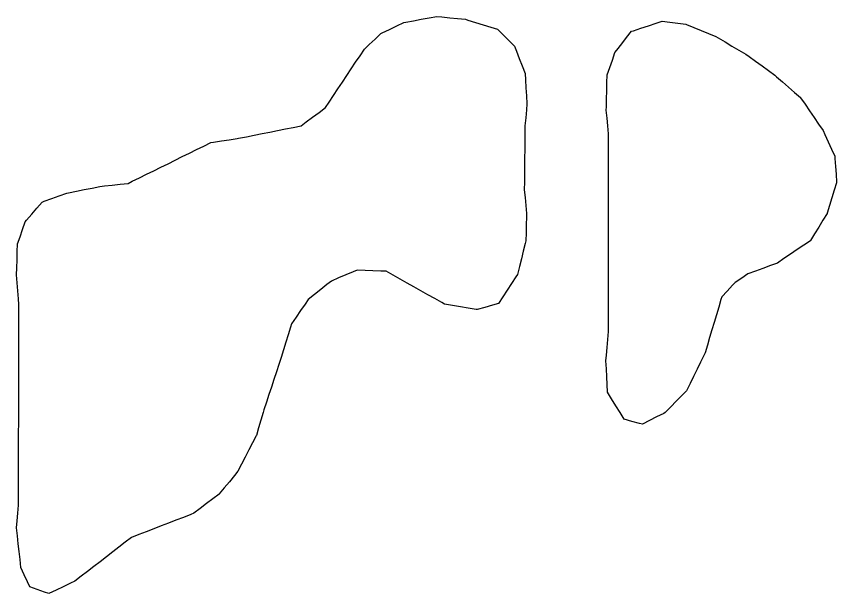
# Model space of a CAD drawing. Header units: millimetres. Extents: x 0 to 2762, y 6 to 2482.
# Drawn here: x 1163.7 to 1266.7, y 1035.7 to 1108.2 of the extents above; entities that cross this region are included whole.
import ezdxf

# ---------------------------------------------------------------- set-up
doc = ezdxf.new("R2010")
doc.units = ezdxf.units.MM
for name, color, linetype in [('ALL_HOLES', 1, 'Continuous'), ('OUTLINE_ISLAND_01_HOLE_56', 1, 'Continuous'), ('OUTLINE_ISLAND_01_HOLE_57', 1, 'Continuous')]:
    doc.layers.add(name, color=color, linetype=linetype)

msp = doc.modelspace()

# ---------------------------------------------------------------- linework, layer by layer
at = {"layer": 'ALL_HOLES'}
for points in [[(1224.1538, 1106.5759), (1224.8609, 1105.8688), (1225.5681, 1105.1617), (1226.2752, 1104.4546), (1226.5211, 1103.8267), (1226.8858, 1102.8956), (1227.2506, 1101.9645), (1227.6153, 1101.0334), (1227.6627, 1100.2155), (1227.7206, 1099.2172), (1227.7786, 1098.2189), (1227.8365, 1097.2205), (1227.7694, 1096.4426), (1227.6834, 1095.4463), (1227.5974, 1094.45), (1227.5972, 1094.4291), (1227.5867, 1093.4292), (1227.5762, 1092.4292), (1227.5657, 1091.4293), (1227.5552, 1090.4294), (1227.5448, 1089.4294), (1227.5343, 1088.4295), (1227.5238, 1087.4295), (1227.5133, 1086.4296), (1227.6069, 1085.4438), (1227.7014, 1084.4483), (1227.796, 1083.4528), (1227.7837, 1083.0159), (1227.7556, 1082.0163), (1227.7276, 1081.0167), (1227.6995, 1080.0171), (1227.6164, 1079.6794), (1227.3774, 1078.7084), (1227.1384, 1077.7373), (1226.8994, 1076.7663), (1226.6604, 1075.7953), (1226.4674, 1075.5012), (1225.9189, 1074.665), (1225.3704, 1073.8289), (1224.8218, 1072.9928), (1224.2733, 1072.1566), (1223.5229, 1071.9362), (1222.5634, 1071.6543), (1221.604, 1071.3724), (1221.4497, 1071.3979), (1220.463, 1071.5604), (1219.4763, 1071.723), (1218.4896, 1071.8856), (1217.5029, 1072.0482), (1217.1364, 1072.2545), (1216.265, 1072.7451), (1215.3936, 1073.2357), (1214.5222, 1073.7263), (1213.6508, 1074.2168), (1212.7794, 1074.7074), (1211.908, 1075.198), (1211.0366, 1075.6886), (1210.1652, 1076.1791), (1209.497, 1076.2053), (1208.4977, 1076.2444), (1207.4985, 1076.2835), (1206.4993, 1076.3226), (1206.0266, 1076.1216), (1205.1064, 1075.7302), (1204.1861, 1075.3388), (1203.2659, 1074.9474), (1202.7163, 1074.514), (1201.931, 1073.8949), (1201.1457, 1073.2758), (1200.3604, 1072.6566), (1199.9595, 1072.0681), (1199.3966, 1071.2416), (1198.8336, 1070.4151), (1198.2706, 1069.5886), (1198.1441, 1069.1757), (1197.8511, 1068.2195), (1197.5582, 1067.2634), (1197.2652, 1066.3073), (1196.9722, 1065.3512), (1196.6878, 1064.4971), (1196.3719, 1063.5483), (1196.056, 1062.5995), (1195.7401, 1061.6507), (1195.4242, 1060.702), (1195.1083, 1059.7532), (1194.7923, 1058.8044), (1194.6901, 1058.4549), (1194.4092, 1057.4952), (1194.1284, 1056.5354), (1193.8475, 1055.5757), (1193.82, 1055.5221), (1193.3631, 1054.6326), (1192.9063, 1053.7431), (1192.4494, 1052.8535), (1191.9925, 1051.964), (1191.5356, 1051.0745), (1191.0879, 1050.5322), (1190.4513, 1049.761), (1189.8147, 1048.9898), (1189.1781, 1048.2186), (1189.1743, 1048.2157), (1188.3786, 1047.6101), (1187.5828, 1047.0045), (1186.787, 1046.3989), (1185.9913, 1045.7933), (1185.6097, 1045.6455), (1184.6773, 1045.2842), (1183.7448, 1044.923), (1182.8123, 1044.5617), (1181.8799, 1044.2005), (1180.9474, 1043.8392), (1180.0149, 1043.478), (1179.0824, 1043.1168), (1178.15, 1042.7555), (1177.3748, 1042.1573), (1176.5832, 1041.5464), (1175.7915, 1040.9354), (1174.9998, 1040.3245), (1174.2081, 1039.7135), (1173.4165, 1039.1026), (1172.6248, 1038.4917), (1171.8331, 1037.8807), (1171.0415, 1037.2698), (1170.4826, 1037.0034), (1169.5798, 1036.5733), (1168.6771, 1036.1431), (1167.7743, 1035.7129), (1167.2439, 1035.9039), (1166.303, 1036.2426), (1165.3621, 1036.5812), (1165.0942, 1037.1691), (1164.6796, 1038.0791), (1164.2649, 1038.989), (1164.2641, 1038.9962), (1164.1512, 1039.9898), (1164.0383, 1040.9834), (1163.9255, 1041.977), (1163.8126, 1042.9706), (1163.6997, 1043.9642), (1163.7761, 1044.8325), (1163.8637, 1045.8287), (1163.9513, 1046.8248), (1163.9519, 1047.0275), (1163.9546, 1048.0275), (1163.9573, 1049.0275), (1163.9601, 1050.0275), (1163.9628, 1051.0275), (1163.9656, 1052.0275), (1163.9683, 1053.0275), (1163.971, 1054.0275), (1163.9738, 1055.0275), (1163.9765, 1056.0275), (1163.9793, 1057.0275), (1163.982, 1058.0275), (1163.9847, 1059.0275), (1163.9875, 1060.0275), (1163.9902, 1061.0275), (1163.993, 1062.0275), (1163.9957, 1063.0275), (1163.9984, 1064.0275), (1164.0012, 1065.0275), (1164.0039, 1066.0275), (1164.0067, 1067.0275), (1164.0094, 1068.0275), (1164.0122, 1069.0275), (1164.0149, 1070.0275), (1164.0176, 1071.0274), (1164.0204, 1072.0274), (1163.9575, 1072.7417), (1163.8699, 1073.7379), (1163.7823, 1074.734), (1163.6947, 1075.7302), (1163.7303, 1076.6215), (1163.7702, 1077.6207), (1163.8101, 1078.6199), (1163.85, 1079.6191), (1164.1475, 1080.4876), (1164.4716, 1081.4337), (1164.7958, 1082.3797), (1164.9777, 1082.5931), (1165.6264, 1083.3541), (1166.2751, 1084.1152), (1166.9239, 1084.8762), (1167.2024, 1084.9766), (1168.1431, 1085.3157), (1169.0839, 1085.6548), (1170.0246, 1085.9939), (1170.2595, 1086.0416), (1171.2395, 1086.2406), (1172.2195, 1086.4396), (1173.1995, 1086.6386), (1174.1795, 1086.8376), (1174.7439, 1086.8979), (1175.7383, 1087.0041), (1176.7326, 1087.1103), (1177.7269, 1087.2165), (1178.2598, 1087.4793), (1179.1567, 1087.9216), (1180.0535, 1088.364), (1180.9504, 1088.8063), (1181.8472, 1089.2486), (1182.7441, 1089.6909), (1183.6409, 1090.1333), (1184.5378, 1090.5756), (1185.4346, 1091.0179), (1186.3315, 1091.4603), (1187.2284, 1091.9026), (1188.1252, 1092.3449), (1188.4664, 1092.3968), (1189.455, 1092.5471), (1190.4437, 1092.6974), (1191.4323, 1092.8477), (1191.612, 1092.8836), (1192.5927, 1093.0791), (1193.5734, 1093.2746), (1194.5541, 1093.4701), (1195.5348, 1093.6657), (1196.5155, 1093.8612), (1197.4962, 1094.0567), (1198.4769, 1094.2523), (1199.4576, 1094.4478), (1200.1177, 1094.9406), (1200.919, 1095.5388), (1201.7204, 1096.137), (1202.5217, 1096.7351), (1202.9856, 1097.4295), (1203.5411, 1098.261), (1204.0966, 1099.0926), (1204.6521, 1099.9241), (1205.2076, 1100.7556), (1205.7631, 1101.5871), (1206.3186, 1102.4186), (1206.8741, 1103.2502), (1207.4296, 1104.0817), (1208.029, 1104.6534), (1208.7526, 1105.3436), (1209.4762, 1106.0339), (1209.6698, 1106.1265), (1210.572, 1106.558), (1211.4741, 1106.9894), (1212.3762, 1107.4209), (1212.6056, 1107.463), (1213.5892, 1107.6432), (1214.5728, 1107.8234), (1215.5565, 1108.0037), (1216.5401, 1108.1839), (1217.1394, 1108.1231), (1218.1342, 1108.022), (1219.1291, 1107.9209), (1220.124, 1107.8199), (1220.4355, 1107.7237), (1221.391, 1107.4288), (1222.3465, 1107.1338), (1223.302, 1106.8389)], [(1244.814, 1107.5838), (1245.8056, 1107.4544), (1246.7972, 1107.3251), (1247.7888, 1107.1957), (1247.8852, 1107.1565), (1248.8115, 1106.7799), (1249.7379, 1106.4032), (1250.6642, 1106.0265), (1251.5906, 1105.6498), (1251.8813, 1105.479), (1252.7434, 1104.9725), (1253.6056, 1104.4659), (1254.4678, 1103.9593), (1255.33, 1103.4527), (1255.7623, 1103.1394), (1256.572, 1102.5525), (1257.3817, 1101.9656), (1258.1913, 1101.3787), (1259.001, 1100.7918), (1259.2014, 1100.6167), (1259.9545, 1099.9588), (1260.7075, 1099.3009), (1261.4606, 1098.6429), (1262.2137, 1097.985), (1262.2229, 1097.9716), (1262.7883, 1097.1468), (1263.3538, 1096.3221), (1263.9192, 1095.4973), (1264.4847, 1094.6725), (1265.0502, 1093.8477), (1265.2761, 1093.3492), (1265.6889, 1092.4383), (1266.1016, 1091.5275), (1266.5144, 1090.6167), (1266.5335, 1090.3525), (1266.6056, 1089.3551), (1266.6777, 1088.3577), (1266.7498, 1087.3603), (1266.7335, 1087.3058), (1266.4456, 1086.3481), (1266.1578, 1085.3904), (1265.87, 1084.4327), (1265.5822, 1083.475), (1265.5608, 1083.4402), (1265.0374, 1082.5881), (1264.514, 1081.736), (1263.9907, 1080.8839), (1263.4673, 1080.0318), (1263.4504, 1080.0204), (1262.6225, 1079.4596), (1261.7945, 1078.8988), (1260.9666, 1078.338), (1260.1387, 1077.7771), (1259.3107, 1077.2163), (1258.4306, 1076.8925), (1257.4921, 1076.5472), (1256.5536, 1076.2018), (1255.6151, 1075.8565), (1254.8257, 1075.3361), (1253.9908, 1074.7857), (1253.6726, 1074.4397), (1252.9956, 1073.7037), (1252.3187, 1072.9677), (1252.223, 1072.6464), (1251.9374, 1071.688), (1251.6519, 1070.7297), (1251.3663, 1069.7713), (1251.0808, 1068.8129), (1250.7953, 1067.8546), (1250.5097, 1066.8962), (1250.2242, 1065.9378), (1250.0976, 1065.6788), (1249.6583, 1064.7805), (1249.219, 1063.8821), (1248.7798, 1062.9838), (1248.3405, 1062.0854), (1247.9012, 1061.1871), (1247.303, 1060.5766), (1246.6031, 1059.8624), (1245.9032, 1059.1481), (1245.2033, 1058.4339), (1245.022, 1058.3412), (1244.1316, 1057.886), (1243.2411, 1057.4309), (1242.3507, 1056.9757), (1241.993, 1057.0737), (1241.0285, 1057.3378), (1240.0641, 1057.602), (1240.0622, 1057.605), (1239.5361, 1058.4554), (1239.0101, 1059.3059), (1238.484, 1060.1564), (1237.958, 1061.0068), (1237.914, 1061.9473), (1237.8673, 1062.9462), (1237.8206, 1063.9451), (1237.7739, 1064.9441), (1237.8313, 1065.6296), (1237.9147, 1066.6261), (1237.9981, 1067.6227), (1238.0815, 1068.6192), (1238.082, 1069.4547), (1238.0825, 1070.4547), (1238.0831, 1071.4547), (1238.0836, 1072.4547), (1238.0842, 1073.4547), (1238.0847, 1074.4547), (1238.0853, 1075.4547), (1238.0859, 1076.4547), (1238.0864, 1077.4547), (1238.087, 1078.4547), (1238.0875, 1079.4547), (1238.0881, 1080.4547), (1238.0886, 1081.4547), (1238.0892, 1082.4547), (1238.0897, 1083.4547), (1238.0903, 1084.4547), (1238.0908, 1085.4547), (1238.0914, 1086.4547), (1238.0919, 1087.4547), (1238.0925, 1088.4547), (1238.093, 1089.4547), (1238.0936, 1090.4547), (1238.0941, 1091.4547), (1238.0947, 1092.4547), (1238.0952, 1093.4547), (1238.0028, 1094.4307), (1237.9085, 1095.4262), (1237.8143, 1096.4218), (1237.8249, 1096.839), (1237.8503, 1097.8387), (1237.8757, 1098.8384), (1237.9011, 1099.838), (1237.9266, 1100.8377), (1238.2457, 1101.7565), (1238.5739, 1102.7012), (1238.902, 1103.6458), (1239.1406, 1103.9511), (1239.7564, 1104.739), (1240.3722, 1105.5269), (1240.988, 1106.3149), (1241.2179, 1106.3911), (1242.167, 1106.7059), (1243.1162, 1107.0207), (1244.0654, 1107.3355)]]:
    msp.add_lwpolyline(points, close=True, dxfattribs=at)
at = {"layer": 'OUTLINE_ISLAND_01_HOLE_56'}
msp.add_lwpolyline([(1244.814, 1107.5838), (1245.8056, 1107.4544), (1246.7972, 1107.3251), (1247.7888, 1107.1957), (1247.8852, 1107.1565), (1248.8115, 1106.7799), (1249.7379, 1106.4032), (1250.6642, 1106.0265), (1251.5906, 1105.6498), (1251.8813, 1105.479), (1252.7434, 1104.9725), (1253.6056, 1104.4659), (1254.4678, 1103.9593), (1255.33, 1103.4527), (1255.7623, 1103.1394), (1256.572, 1102.5525), (1257.3817, 1101.9656), (1258.1913, 1101.3787), (1259.001, 1100.7918), (1259.2014, 1100.6167), (1259.9545, 1099.9588), (1260.7075, 1099.3009), (1261.4606, 1098.6429), (1262.2137, 1097.985), (1262.2229, 1097.9716), (1262.7883, 1097.1468), (1263.3538, 1096.3221), (1263.9192, 1095.4973), (1264.4847, 1094.6725), (1265.0502, 1093.8477), (1265.2761, 1093.3492), (1265.6889, 1092.4383), (1266.1016, 1091.5275), (1266.5144, 1090.6167), (1266.5335, 1090.3525), (1266.6056, 1089.3551), (1266.6777, 1088.3577), (1266.7498, 1087.3603), (1266.7335, 1087.3058), (1266.4456, 1086.3481), (1266.1578, 1085.3904), (1265.87, 1084.4327), (1265.5822, 1083.475), (1265.5608, 1083.4402), (1265.0374, 1082.5881), (1264.514, 1081.736), (1263.9907, 1080.8839), (1263.4673, 1080.0318), (1263.4504, 1080.0204), (1262.6225, 1079.4596), (1261.7945, 1078.8988), (1260.9666, 1078.338), (1260.1387, 1077.7771), (1259.3107, 1077.2163), (1258.4306, 1076.8925), (1257.4921, 1076.5472), (1256.5536, 1076.2018), (1255.6151, 1075.8565), (1254.8257, 1075.3361), (1253.9908, 1074.7857), (1253.6726, 1074.4397), (1252.9956, 1073.7037), (1252.3187, 1072.9677), (1252.223, 1072.6464), (1251.9374, 1071.688), (1251.6519, 1070.7297), (1251.3663, 1069.7713), (1251.0808, 1068.8129), (1250.7953, 1067.8546), (1250.5097, 1066.8962), (1250.2242, 1065.9378), (1250.0976, 1065.6788), (1249.6583, 1064.7805), (1249.219, 1063.8821), (1248.7798, 1062.9838), (1248.3405, 1062.0854), (1247.9012, 1061.1871), (1247.303, 1060.5766), (1246.6031, 1059.8624), (1245.9032, 1059.1481), (1245.2033, 1058.4339), (1245.022, 1058.3412), (1244.1316, 1057.886), (1243.2411, 1057.4309), (1242.3507, 1056.9757), (1241.993, 1057.0737), (1241.0285, 1057.3378), (1240.0641, 1057.602), (1240.0622, 1057.605), (1239.5361, 1058.4554), (1239.0101, 1059.3059), (1238.484, 1060.1564), (1237.958, 1061.0068), (1237.914, 1061.9473), (1237.8673, 1062.9462), (1237.8206, 1063.9451), (1237.7739, 1064.9441), (1237.8313, 1065.6296), (1237.9147, 1066.6261), (1237.9981, 1067.6227), (1238.0815, 1068.6192), (1238.082, 1069.4547), (1238.0825, 1070.4547), (1238.0831, 1071.4547), (1238.0836, 1072.4547), (1238.0842, 1073.4547), (1238.0847, 1074.4547), (1238.0853, 1075.4547), (1238.0859, 1076.4547), (1238.0864, 1077.4547), (1238.087, 1078.4547), (1238.0875, 1079.4547), (1238.0881, 1080.4547), (1238.0886, 1081.4547), (1238.0892, 1082.4547), (1238.0897, 1083.4547), (1238.0903, 1084.4547), (1238.0908, 1085.4547), (1238.0914, 1086.4547), (1238.0919, 1087.4547), (1238.0925, 1088.4547), (1238.093, 1089.4547), (1238.0936, 1090.4547), (1238.0941, 1091.4547), (1238.0947, 1092.4547), (1238.0952, 1093.4547), (1238.0028, 1094.4307), (1237.9085, 1095.4262), (1237.8143, 1096.4218), (1237.8249, 1096.839), (1237.8503, 1097.8387), (1237.8757, 1098.8384), (1237.9011, 1099.838), (1237.9266, 1100.8377), (1238.2457, 1101.7565), (1238.5739, 1102.7012), (1238.902, 1103.6458), (1239.1406, 1103.9511), (1239.7564, 1104.739), (1240.3722, 1105.5269), (1240.988, 1106.3149), (1241.2179, 1106.3911), (1242.167, 1106.7059), (1243.1162, 1107.0207), (1244.0654, 1107.3355)], close=True, dxfattribs=at)
at = {"layer": 'OUTLINE_ISLAND_01_HOLE_57'}
msp.add_lwpolyline([(1224.1538, 1106.5759), (1224.8609, 1105.8688), (1225.5681, 1105.1617), (1226.2752, 1104.4546), (1226.5211, 1103.8267), (1226.8858, 1102.8956), (1227.2506, 1101.9645), (1227.6153, 1101.0334), (1227.6627, 1100.2155), (1227.7206, 1099.2172), (1227.7786, 1098.2189), (1227.8365, 1097.2205), (1227.7694, 1096.4426), (1227.6834, 1095.4463), (1227.5974, 1094.45), (1227.5972, 1094.4291), (1227.5867, 1093.4292), (1227.5762, 1092.4292), (1227.5657, 1091.4293), (1227.5552, 1090.4294), (1227.5448, 1089.4294), (1227.5343, 1088.4295), (1227.5238, 1087.4295), (1227.5133, 1086.4296), (1227.6069, 1085.4438), (1227.7014, 1084.4483), (1227.796, 1083.4528), (1227.7837, 1083.0159), (1227.7556, 1082.0163), (1227.7276, 1081.0167), (1227.6995, 1080.0171), (1227.6164, 1079.6794), (1227.3774, 1078.7084), (1227.1384, 1077.7373), (1226.8994, 1076.7663), (1226.6604, 1075.7953), (1226.4674, 1075.5012), (1225.9189, 1074.665), (1225.3704, 1073.8289), (1224.8218, 1072.9928), (1224.2733, 1072.1566), (1223.5229, 1071.9362), (1222.5634, 1071.6543), (1221.604, 1071.3724), (1221.4497, 1071.3979), (1220.463, 1071.5604), (1219.4763, 1071.723), (1218.4896, 1071.8856), (1217.5029, 1072.0482), (1217.1364, 1072.2545), (1216.265, 1072.7451), (1215.3936, 1073.2357), (1214.5222, 1073.7263), (1213.6508, 1074.2168), (1212.7794, 1074.7074), (1211.908, 1075.198), (1211.0366, 1075.6886), (1210.1652, 1076.1791), (1209.497, 1076.2053), (1208.4977, 1076.2444), (1207.4985, 1076.2835), (1206.4993, 1076.3226), (1206.0266, 1076.1216), (1205.1064, 1075.7302), (1204.1861, 1075.3388), (1203.2659, 1074.9474), (1202.7163, 1074.514), (1201.931, 1073.8949), (1201.1457, 1073.2758), (1200.3604, 1072.6566), (1199.9595, 1072.0681), (1199.3966, 1071.2416), (1198.8336, 1070.4151), (1198.2706, 1069.5886), (1198.1441, 1069.1757), (1197.8511, 1068.2195), (1197.5582, 1067.2634), (1197.2652, 1066.3073), (1196.9722, 1065.3512), (1196.6878, 1064.4971), (1196.3719, 1063.5483), (1196.056, 1062.5995), (1195.7401, 1061.6507), (1195.4242, 1060.702), (1195.1083, 1059.7532), (1194.7923, 1058.8044), (1194.6901, 1058.4549), (1194.4092, 1057.4952), (1194.1284, 1056.5354), (1193.8475, 1055.5757), (1193.82, 1055.5221), (1193.3631, 1054.6326), (1192.9063, 1053.7431), (1192.4494, 1052.8535), (1191.9925, 1051.964), (1191.5356, 1051.0745), (1191.0879, 1050.5322), (1190.4513, 1049.761), (1189.8147, 1048.9898), (1189.1781, 1048.2186), (1189.1743, 1048.2157), (1188.3786, 1047.6101), (1187.5828, 1047.0045), (1186.787, 1046.3989), (1185.9913, 1045.7933), (1185.6097, 1045.6455), (1184.6773, 1045.2842), (1183.7448, 1044.923), (1182.8123, 1044.5617), (1181.8799, 1044.2005), (1180.9474, 1043.8392), (1180.0149, 1043.478), (1179.0824, 1043.1168), (1178.15, 1042.7555), (1177.3748, 1042.1573), (1176.5832, 1041.5464), (1175.7915, 1040.9354), (1174.9998, 1040.3245), (1174.2081, 1039.7135), (1173.4165, 1039.1026), (1172.6248, 1038.4917), (1171.8331, 1037.8807), (1171.0415, 1037.2698), (1170.4826, 1037.0034), (1169.5798, 1036.5733), (1168.6771, 1036.1431), (1167.7743, 1035.7129), (1167.2439, 1035.9039), (1166.303, 1036.2426), (1165.3621, 1036.5812), (1165.0942, 1037.1691), (1164.6796, 1038.0791), (1164.2649, 1038.989), (1164.2641, 1038.9962), (1164.1512, 1039.9898), (1164.0383, 1040.9834), (1163.9255, 1041.977), (1163.8126, 1042.9706), (1163.6997, 1043.9642), (1163.7761, 1044.8325), (1163.8637, 1045.8287), (1163.9513, 1046.8248), (1163.9519, 1047.0275), (1163.9546, 1048.0275), (1163.9573, 1049.0275), (1163.9601, 1050.0275), (1163.9628, 1051.0275), (1163.9656, 1052.0275), (1163.9683, 1053.0275), (1163.971, 1054.0275), (1163.9738, 1055.0275), (1163.9765, 1056.0275), (1163.9793, 1057.0275), (1163.982, 1058.0275), (1163.9847, 1059.0275), (1163.9875, 1060.0275), (1163.9902, 1061.0275), (1163.993, 1062.0275), (1163.9957, 1063.0275), (1163.9984, 1064.0275), (1164.0012, 1065.0275), (1164.0039, 1066.0275), (1164.0067, 1067.0275), (1164.0094, 1068.0275), (1164.0122, 1069.0275), (1164.0149, 1070.0275), (1164.0176, 1071.0274), (1164.0204, 1072.0274), (1163.9575, 1072.7417), (1163.8699, 1073.7379), (1163.7823, 1074.734), (1163.6947, 1075.7302), (1163.7303, 1076.6215), (1163.7702, 1077.6207), (1163.8101, 1078.6199), (1163.85, 1079.6191), (1164.1475, 1080.4876), (1164.4716, 1081.4337), (1164.7958, 1082.3797), (1164.9777, 1082.5931), (1165.6264, 1083.3541), (1166.2751, 1084.1152), (1166.9239, 1084.8762), (1167.2024, 1084.9766), (1168.1431, 1085.3157), (1169.0839, 1085.6548), (1170.0246, 1085.9939), (1170.2595, 1086.0416), (1171.2395, 1086.2406), (1172.2195, 1086.4396), (1173.1995, 1086.6386), (1174.1795, 1086.8376), (1174.7439, 1086.8979), (1175.7383, 1087.0041), (1176.7326, 1087.1103), (1177.7269, 1087.2165), (1178.2598, 1087.4793), (1179.1567, 1087.9216), (1180.0535, 1088.364), (1180.9504, 1088.8063), (1181.8472, 1089.2486), (1182.7441, 1089.6909), (1183.6409, 1090.1333), (1184.5378, 1090.5756), (1185.4346, 1091.0179), (1186.3315, 1091.4603), (1187.2284, 1091.9026), (1188.1252, 1092.3449), (1188.4664, 1092.3968), (1189.455, 1092.5471), (1190.4437, 1092.6974), (1191.4323, 1092.8477), (1191.612, 1092.8836), (1192.5927, 1093.0791), (1193.5734, 1093.2746), (1194.5541, 1093.4701), (1195.5348, 1093.6657), (1196.5155, 1093.8612), (1197.4962, 1094.0567), (1198.4769, 1094.2523), (1199.4576, 1094.4478), (1200.1177, 1094.9406), (1200.919, 1095.5388), (1201.7204, 1096.137), (1202.5217, 1096.7351), (1202.9856, 1097.4295), (1203.5411, 1098.261), (1204.0966, 1099.0926), (1204.6521, 1099.9241), (1205.2076, 1100.7556), (1205.7631, 1101.5871), (1206.3186, 1102.4186), (1206.8741, 1103.2502), (1207.4296, 1104.0817), (1208.029, 1104.6534), (1208.7526, 1105.3436), (1209.4762, 1106.0339), (1209.6698, 1106.1265), (1210.572, 1106.558), (1211.4741, 1106.9894), (1212.3762, 1107.4209), (1212.6056, 1107.463), (1213.5892, 1107.6432), (1214.5728, 1107.8234), (1215.5565, 1108.0037), (1216.5401, 1108.1839), (1217.1394, 1108.1231), (1218.1342, 1108.022), (1219.1291, 1107.9209), (1220.124, 1107.8199), (1220.4355, 1107.7237), (1221.391, 1107.4288), (1222.3465, 1107.1338), (1223.302, 1106.8389)], close=True, dxfattribs=at)

doc.saveas('drawing.dxf')
